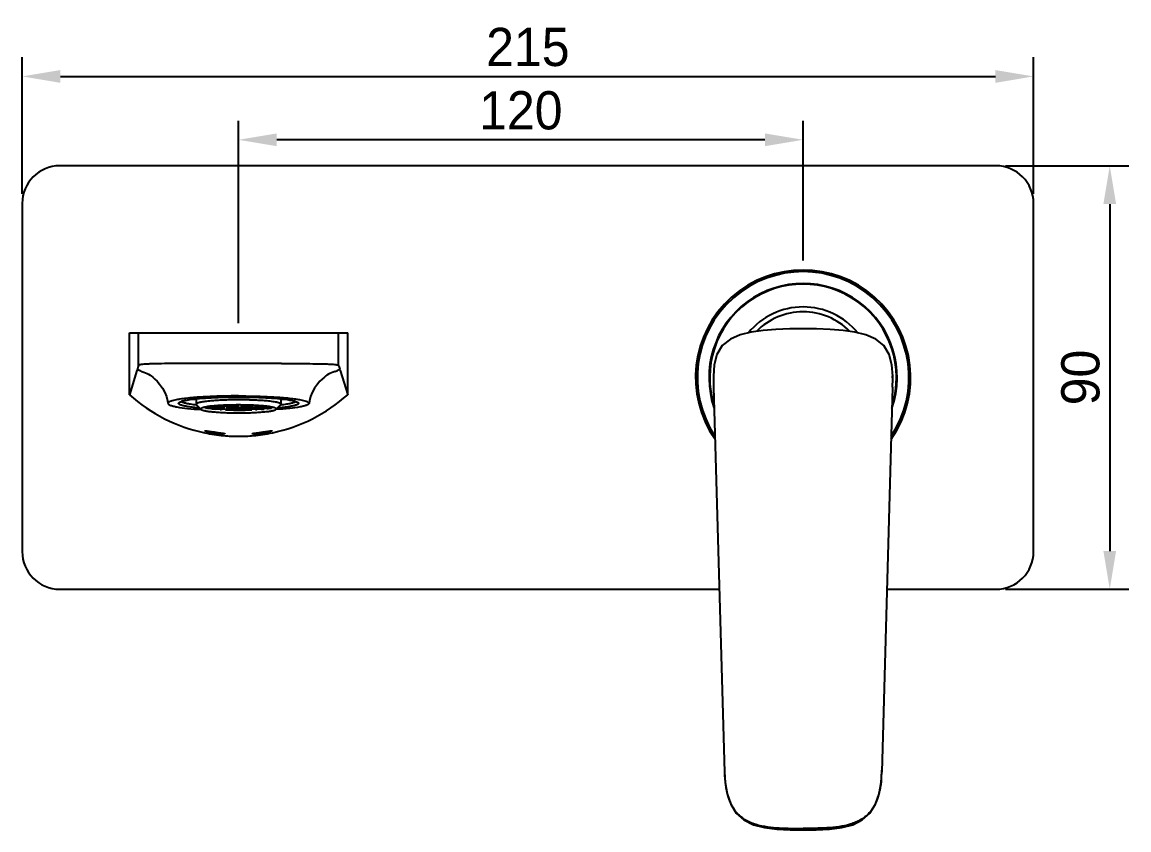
# Model space of a CAD drawing. Header units: millimetres. Extents: x 0 to 460316, y -63250 to 103204.
# Drawn here: x 181824.8 to 182060.1, y 46178.3 to 46350 of the extents above; entities that cross this region are included whole.
import ezdxf

# ---------------------------------------------------------------- set-up
doc = ezdxf.new("R2010")
doc.units = ezdxf.units.MM
doc.header["$LTSCALE"] = 25
doc.styles.get("Standard").update_dxf_attribs({"font": 'Gulim.ttf'})
doc.dimstyles.new('样2', dxfattribs={"dimtxt": 1.8, "dimasz": 2.5, "dimexe": 1.25, "dimexo": 0.625, "dimtad": 1, "dimtoh": 1, "dimdec": 1, "dimdsep": 46, "dimtxsty": 'Standard', "dimcen": 2.5, "dimadec": 0, "dimazin": 0, "dimtfac": 1, "dimtdec": 1, "dimtmove": 0, "dimatfit": 3, "dimfxl": 1, "dimarcsym": 0})

# ---------------------------------------------------------------- blocks, each defined once
blk = doc.blocks.new('*D429')
at = {"color": 0, "lineweight": -2}
for p, q in [((181824.85, 46313.51), (181824.85, 46342.54)), ((182039.85, 46313.51), (182039.85, 46342.54)), ((181832.97, 46338.48), (182031.72, 46338.48))]:
    blk.add_line(p, q, dxfattribs=at)
at = {"color": 0}
for points in [[(181832.97, 46339.83), (181832.97, 46337.12), (181824.85, 46338.48)], [(182031.72, 46339.83), (182031.72, 46337.12), (182039.85, 46338.48)]]:
    blk.add_solid(points, dxfattribs=at)
at = {"layer": 'Defpoints', "color": 0}
for p in [(182039.85, 46338.48), (181824.85, 46311.48), (182039.85, 46311.48)]:
    blk.add_point(p, dxfattribs=at)
at = {"color": 0, "lineweight": -3, "insert": (181932.35, 46344.69), "char_height": 8.125, "attachment_point": 5}
blk.add_mtext('215', dxfattribs=at)
blk = doc.blocks.new('_DotSmall')
at = {"color": 0, "linetype": 'ByBlock', "const_width": 0.5}
blk.add_lwpolyline([(-0.0625, 0, 1), (0.0625, 0, 1)], format="xyb", close=True, dxfattribs=at)
blk = doc.blocks.new('*D430')
at = {"color": 0, "lineweight": -2}
for p, q in [((182033.88, 46319.48), (182060.1, 46319.48)), ((182056.03, 46311.35), (182056.03, 46237.6)), ((182033.88, 46229.48), (182060.1, 46229.48))]:
    blk.add_line(p, q, dxfattribs=at)
at = {"color": 0}
for points in [[(182054.68, 46311.35), (182057.39, 46311.35), (182056.03, 46319.48)], [(182054.68, 46237.6), (182057.39, 46237.6), (182056.03, 46229.48)]]:
    blk.add_solid(points, dxfattribs=at)
at = {"layer": 'Defpoints', "color": 0}
for p in [(182031.85, 46319.48), (182031.85, 46229.48), (182056.03, 46229.48)]:
    blk.add_point(p, dxfattribs=at)
at = {"color": 0, "lineweight": -3, "insert": (182049.84, 46274.48), "char_height": 8.125, "attachment_point": 5, "rotation": 90}
blk.add_mtext('90', dxfattribs=at)
blk = doc.blocks.new('*D431')
at = {"color": 0, "lineweight": -2}
for p, q in [((181870.85, 46286.01), (181870.85, 46329.07)), ((181990.85, 46299.36), (181990.85, 46329.07)), ((181982.72, 46325.01), (181878.97, 46325.01))]:
    blk.add_line(p, q, dxfattribs=at)
at = {"color": 0}
for points in [[(181878.97, 46326.36), (181878.97, 46323.65), (181870.85, 46325.01)], [(181982.72, 46326.36), (181982.72, 46323.65), (181990.85, 46325.01)]]:
    blk.add_solid(points, dxfattribs=at)
at = {"layer": 'Defpoints', "color": 0}
for p in [(181870.85, 46325.01), (181990.85, 46297.33), (181870.85, 46283.98)]:
    blk.add_point(p, dxfattribs=at)
at = {"color": 0, "lineweight": -3, "insert": (181930.85, 46331.22), "char_height": 8.125, "attachment_point": 5}
blk.add_mtext('120', dxfattribs=at)

msp = doc.modelspace()

# ---------------------------------------------------------------- linework, layer by layer
at = {"lineweight": -3}
for p, q in [((182031.85, 46319.48), (181832.85, 46319.48)), ((181824.85, 46311.48), (181824.85, 46237.48)), ((182039.85, 46237.48), (182039.85, 46311.48)), ((181847.64, 46283.98), (181894.05, 46283.98)), ((181847.64, 46270.81), (181847.64, 46283.98)), ((181849.56, 46276.99), (181849.56, 46283.98)), ((181892.13, 46276.99), (181892.13, 46283.98)), ((181894.05, 46270.81), (181894.05, 46283.98)), ((181849.24, 46275.94), (181847.64, 46270.81)), ((181849.34, 46276.27), (181849.24, 46275.94)), ((181849.53, 46276.87), (181849.34, 46276.27)), ((181849.56, 46276.99), (181849.53, 46276.87)), ((181892.13, 46276.99), (181892.17, 46276.87)), ((181892.17, 46276.87), (181892.36, 46276.27)), ((181892.36, 46276.27), (181892.46, 46275.94)), ((181892.46, 46275.94), (181894.05, 46270.81)), ((181853.55, 46273.68), (181853.55, 46273.67)), ((181888.15, 46273.68), (181888.14, 46273.67)), ((182009.89, 46273.47), (182009.89, 46274.77)), ((181971.83, 46272.43), (181974.12, 46190.62)), ((182009.87, 46272.43), (182007.57, 46190.62)), ((181861.85, 46269.93), (181861.85, 46268.8)), ((181861.85, 46268.8), (181861.9, 46268.7)), ((181861.9, 46268.7), (181862.89, 46267.71)), ((181868.85, 46268.51), (181868.85, 46268.61)), ((181869.35, 46268.62), (181869.45, 46268.61)), ((181869.45, 46268.61), (181869.45, 46268.54)), ((181869.75, 46268.61), (181870.01, 46268.63)), ((181869.75, 46268.54), (181869.75, 46268.61)), ((181870.35, 46268.51), (181870.35, 46268.63)), ((181870.61, 46268.64), (181870.95, 46268.61)), ((181870.95, 46268.64), (181870.85, 46268.64)), ((181870.95, 46268.61), (181870.95, 46268.54)), ((181871.25, 46268.61), (181871.53, 46268.63)), ((181871.25, 46268.54), (181871.25, 46268.61)), ((181871.85, 46268.51), (181871.85, 46268.63)), ((181872.39, 46269.72), (181872.35, 46269.72)), ((181872.36, 46268.62), (181872.45, 46268.61)), ((181872.45, 46268.61), (181872.45, 46268.54)), ((181872.75, 46268.54), (181872.75, 46268.61)), ((181873.35, 46268.51), (181873.35, 46268.59)), ((181873.36, 46268.59), (181873.35, 46268.59)), ((181879.8, 46268.7), (181878.8, 46267.71)), ((181879.85, 46269.93), (181879.85, 46268.8)), ((181862.86, 46267.67), (181862.94, 46267.66)), ((181863.95, 46268.07), (181863.4, 46268.11)), ((181863.75, 46268.18), (181864.35, 46268.14)), ((181863.75, 46268.18), (181863.75, 46268.18)), ((181863.84, 46268.08), (181863.84, 46267.99)), ((181863.84, 46267.99), (181863.95, 46268)), ((181863.95, 46268), (181863.95, 46268.07)), ((181864.85, 46268.11), (181864.25, 46268.07)), ((181864.25, 46268.07), (181864.25, 46268)), ((181864.25, 46268), (181864.85, 46267.96)), ((181864.35, 46267.93), (181864.27, 46267.92)), ((181864.35, 46268.14), (181864.35, 46268.28)), ((181864.35, 46268.14), (181864.95, 46268.18)), ((181864.95, 46267.89), (181864.35, 46267.93)), ((181864.95, 46268.25), (181864.37, 46268.29)), ((181864.7, 46268.33), (181864.85, 46268.32)), ((181864.85, 46268.32), (181865.45, 46268.36)), ((181864.85, 46268.32), (181864.85, 46268.35)), ((181865.45, 46268.07), (181864.85, 46268.11)), ((181864.85, 46267.96), (181864.85, 46268.11)), ((181864.85, 46267.96), (181865.45, 46268)), ((181864.95, 46268.18), (181864.95, 46268.25)), ((181864.95, 46267.83), (181864.95, 46267.89)), ((181865.85, 46268.29), (181865.25, 46268.25)), ((181865.25, 46268.25), (181865.25, 46268.18)), ((181865.25, 46268.18), (181865.85, 46268.14)), ((181865.85, 46267.93), (181865.25, 46267.89)), ((181865.25, 46267.89), (181865.25, 46267.82)), ((181865.25, 46267.82), (181865.85, 46267.78)), ((181865.44, 46268.42), (181865.41, 46268.41)), ((181865.45, 46268.42), (181865.44, 46268.42)), ((181865.45, 46268.36), (181865.45, 46268.42)), ((181865.45, 46268), (181865.45, 46268.07)), ((181865.73, 46268.44), (181865.73, 46268.44)), ((181866.35, 46268.47), (181865.75, 46268.43)), ((181865.75, 46268.43), (181865.75, 46268.36)), ((181865.75, 46268.36), (181866.35, 46268.32)), ((181866.35, 46268.11), (181865.75, 46268.07)), ((181865.75, 46268.07), (181865.75, 46268)), ((181865.75, 46268), (181866.35, 46267.96)), ((181866.45, 46268.25), (181865.85, 46268.29)), ((181865.85, 46268.14), (181865.85, 46268.29)), ((181865.85, 46268.14), (181866.45, 46268.18)), ((181866.45, 46267.89), (181865.85, 46267.93)), ((181865.85, 46267.78), (181865.85, 46267.93)), ((181865.85, 46267.78), (181866.45, 46267.82)), ((181866.35, 46267.75), (181866.05, 46267.73)), ((181866.35, 46268.49), (181866.34, 46268.49)), ((181866.95, 46268.43), (181866.35, 46268.47)), ((181866.35, 46268.32), (181866.35, 46268.47)), ((181866.35, 46268.32), (181866.95, 46268.36)), ((181866.95, 46268.07), (181866.35, 46268.11)), ((181866.35, 46267.96), (181866.35, 46268.11)), ((181866.35, 46267.96), (181866.95, 46268)), ((181866.95, 46267.71), (181866.35, 46267.75)), ((181866.45, 46268.18), (181866.45, 46268.25)), ((181866.45, 46267.82), (181866.45, 46267.89)), ((181867.35, 46268.29), (181866.75, 46268.25)), ((181866.75, 46268.25), (181866.75, 46268.18)), ((181866.75, 46268.18), (181867.35, 46268.14)), ((181867.35, 46267.93), (181866.75, 46267.89)), ((181866.75, 46267.89), (181866.75, 46267.82)), ((181866.75, 46267.82), (181867.35, 46267.78)), ((181866.95, 46268.36), (181866.95, 46268.43)), ((181866.95, 46268), (181866.95, 46268.07)), ((181866.95, 46267.67), (181866.95, 46267.71)), ((181867.35, 46268.51), (181866.96, 46268.53)), ((181867.85, 46268.47), (181867.25, 46268.43)), ((181867.25, 46268.43), (181867.25, 46268.36)), ((181867.25, 46268.36), (181867.85, 46268.32)), ((181867.85, 46267.75), (181867.25, 46267.71)), ((181867.25, 46267.71), (181867.25, 46267.65)), ((181867.38, 46268.55), (181867.34, 46268.55)), ((181867.35, 46268.51), (181867.35, 46268.55)), ((181867.95, 46268.54), (181867.35, 46268.51)), ((181867.95, 46268.25), (181867.35, 46268.29)), ((181867.35, 46268.14), (181867.35, 46268.29)), ((181867.35, 46268.14), (181867.95, 46268.18)), ((181867.95, 46267.89), (181867.35, 46267.93)), ((181867.35, 46267.78), (181867.35, 46267.93)), ((181867.35, 46267.78), (181867.95, 46267.82)), ((181868.45, 46268.43), (181867.85, 46268.47)), ((181867.85, 46268.32), (181867.85, 46268.47)), ((181867.85, 46268.32), (181868.45, 46268.36)), ((181868.45, 46267.71), (181867.85, 46267.75)), ((181867.95, 46268.58), (181867.95, 46268.54)), ((181867.95, 46268.18), (181867.95, 46268.25)), ((181867.95, 46267.82), (181867.95, 46267.89)), ((181868.05, 46267.73), (181868.05, 46267.61)), ((181868.05, 46267.61), (181868.45, 46267.64)), ((181868.25, 46268.54), (181868.25, 46268.59)), ((181868.85, 46268.51), (181868.25, 46268.54)), ((181868.85, 46268.29), (181868.25, 46268.25)), ((181868.25, 46268.25), (181868.25, 46268.18)), ((181868.25, 46268.18), (181868.85, 46268.14)), ((181868.85, 46267.93), (181868.25, 46267.89)), ((181868.25, 46267.89), (181868.25, 46267.82)), ((181868.25, 46267.82), (181868.85, 46267.78)), ((181868.45, 46268.36), (181868.45, 46268.43)), ((181868.45, 46267.64), (181868.45, 46267.71)), ((181869.35, 46268.47), (181868.75, 46268.43)), ((181868.75, 46268.43), (181868.75, 46268.36)), ((181868.75, 46268.36), (181869.35, 46268.32)), ((181869.35, 46268.11), (181868.75, 46268.07)), ((181868.75, 46268.07), (181868.75, 46268)), ((181868.75, 46268), (181869.35, 46267.96)), ((181869.35, 46267.75), (181868.75, 46267.71)), ((181868.75, 46267.71), (181868.75, 46267.64)), ((181868.75, 46267.64), (181869.35, 46267.6)), ((181869.45, 46268.54), (181868.85, 46268.51)), ((181869.45, 46268.25), (181868.85, 46268.29)), ((181868.85, 46268.14), (181868.85, 46268.29)), ((181868.85, 46268.14), (181869.45, 46268.18)), ((181869.45, 46267.89), (181868.85, 46267.93)), ((181868.85, 46267.78), (181868.85, 46267.93)), ((181868.85, 46267.78), (181869.45, 46267.82)), ((181869.95, 46268.43), (181869.35, 46268.47)), ((181869.35, 46268.32), (181869.35, 46268.47)), ((181869.35, 46268.32), (181869.95, 46268.36)), ((181869.95, 46268.07), (181869.35, 46268.11)), ((181869.35, 46267.96), (181869.35, 46268.11)), ((181869.35, 46267.96), (181869.95, 46268)), ((181869.95, 46267.71), (181869.35, 46267.75)), ((181869.35, 46267.6), (181869.35, 46267.75)), ((181869.35, 46267.6), (181869.95, 46267.64)), ((181869.45, 46268.18), (181869.45, 46268.25)), ((181869.45, 46267.82), (181869.45, 46267.89)), ((181870.35, 46268.51), (181869.75, 46268.54)), ((181870.35, 46268.29), (181869.75, 46268.25)), ((181869.75, 46268.25), (181869.75, 46268.18)), ((181869.75, 46268.18), (181870.35, 46268.14)), ((181870.35, 46267.93), (181869.75, 46267.89)), ((181869.75, 46267.89), (181869.75, 46267.82)), ((181869.75, 46267.82), (181870.35, 46267.78)), ((181869.95, 46268.36), (181869.95, 46268.43)), ((181869.95, 46268), (181869.95, 46268.07)), ((181869.95, 46267.64), (181869.95, 46267.71)), ((181870.85, 46268.11), (181870.25, 46268.07)), ((181870.25, 46268.07), (181870.25, 46268)), ((181870.25, 46268), (181870.85, 46267.96)), ((181870.85, 46267.75), (181870.25, 46267.71)), ((181870.25, 46267.71), (181870.25, 46267.64)), ((181870.25, 46267.64), (181870.85, 46267.6)), ((181870.31, 46267.56), (181870.35, 46267.57)), ((181870.95, 46268.54), (181870.35, 46268.51)), ((181870.95, 46268.25), (181870.35, 46268.29)), ((181870.35, 46268.14), (181870.35, 46268.29)), ((181870.35, 46268.14), (181870.95, 46268.18)), ((181870.95, 46267.89), (181870.35, 46267.93)), ((181870.35, 46267.78), (181870.35, 46267.93)), ((181870.35, 46267.78), (181870.95, 46267.82)), ((181870.4, 46267.56), (181870.35, 46267.57)), ((181871.45, 46268.07), (181870.85, 46268.11)), ((181870.85, 46267.96), (181870.85, 46268.11)), ((181870.85, 46267.96), (181871.45, 46268)), ((181871.45, 46267.71), (181870.85, 46267.75)), ((181870.85, 46267.6), (181870.85, 46267.75)), ((181870.85, 46267.6), (181871.45, 46267.64)), ((181870.95, 46268.18), (181870.95, 46268.25)), ((181870.95, 46267.82), (181870.95, 46267.89)), ((181871.85, 46268.51), (181871.25, 46268.54)), ((181871.85, 46268.29), (181871.25, 46268.25)), ((181871.25, 46268.25), (181871.25, 46268.18)), ((181871.25, 46268.18), (181871.85, 46268.14)), ((181871.85, 46267.93), (181871.25, 46267.89)), ((181871.25, 46267.89), (181871.25, 46267.82)), ((181871.25, 46267.82), (181871.85, 46267.78)), ((181871.45, 46268), (181871.45, 46268.07)), ((181871.45, 46267.64), (181871.45, 46267.71)), ((181872.35, 46268.47), (181871.75, 46268.43)), ((181871.75, 46268.43), (181871.75, 46268.36)), ((181871.75, 46268.36), (181872.35, 46268.32)), ((181872.35, 46268.11), (181871.75, 46268.07)), ((181871.75, 46268.07), (181871.75, 46268)), ((181871.75, 46268), (181872.35, 46267.96)), ((181872.35, 46267.75), (181871.75, 46267.71)), ((181871.75, 46267.71), (181871.75, 46267.64)), ((181871.75, 46267.64), (181872.35, 46267.6)), ((181872.45, 46268.54), (181871.85, 46268.51)), ((181872.45, 46268.25), (181871.85, 46268.29)), ((181871.85, 46268.14), (181871.85, 46268.29)), ((181871.85, 46268.14), (181872.45, 46268.18)), ((181872.45, 46267.89), (181871.85, 46267.93)), ((181871.85, 46267.78), (181871.85, 46267.93)), ((181871.85, 46267.78), (181872.45, 46267.82)), ((181872.95, 46268.43), (181872.35, 46268.47)), ((181872.35, 46268.32), (181872.35, 46268.47)), ((181872.35, 46268.32), (181872.95, 46268.36)), ((181872.95, 46268.07), (181872.35, 46268.11)), ((181872.35, 46267.96), (181872.35, 46268.11)), ((181872.35, 46267.96), (181872.95, 46268)), ((181872.95, 46267.71), (181872.35, 46267.75)), ((181872.35, 46267.6), (181872.35, 46267.75)), ((181872.35, 46267.6), (181872.95, 46267.64)), ((181872.45, 46268.18), (181872.45, 46268.25)), ((181872.45, 46267.82), (181872.45, 46267.89)), ((181873.35, 46268.51), (181872.75, 46268.54)), ((181873.35, 46268.29), (181872.75, 46268.25)), ((181872.75, 46268.25), (181872.75, 46268.18)), ((181872.75, 46268.18), (181873.35, 46268.14)), ((181873.35, 46267.93), (181872.75, 46267.89)), ((181872.75, 46267.89), (181872.75, 46267.82)), ((181872.75, 46267.82), (181873.35, 46267.78)), ((181872.95, 46268.36), (181872.95, 46268.43)), ((181872.95, 46268), (181872.95, 46268.07)), ((181872.95, 46267.64), (181872.95, 46267.71)), ((181873.85, 46268.11), (181873.25, 46268.07)), ((181873.25, 46268.07), (181873.25, 46268)), ((181873.25, 46268), (181873.85, 46267.96)), ((181873.85, 46267.75), (181873.25, 46267.71)), ((181873.25, 46267.71), (181873.25, 46267.64)), ((181873.25, 46267.64), (181873.65, 46267.61)), ((181873.95, 46268.54), (181873.35, 46268.51)), ((181873.95, 46268.25), (181873.35, 46268.29)), ((181873.35, 46268.14), (181873.35, 46268.29)), ((181873.35, 46268.14), (181873.95, 46268.18)), ((181873.95, 46267.89), (181873.35, 46267.93)), ((181873.35, 46267.78), (181873.35, 46267.93)), ((181873.35, 46267.78), (181873.95, 46267.82)), ((181873.65, 46267.73), (181873.65, 46267.61)), ((181874.45, 46268.07), (181873.85, 46268.11)), ((181873.85, 46267.96), (181873.85, 46268.11)), ((181873.85, 46267.96), (181874.45, 46268)), ((181874.45, 46267.71), (181873.85, 46267.75)), ((181873.95, 46268.57), (181873.95, 46268.54)), ((181873.95, 46268.18), (181873.95, 46268.25)), ((181873.95, 46267.82), (181873.95, 46267.89)), ((181874.25, 46268.54), (181874.25, 46268.56)), ((181874.32, 46268.55), (181874.25, 46268.56)), ((181874.85, 46268.51), (181874.25, 46268.54)), ((181874.85, 46268.29), (181874.25, 46268.25)), ((181874.25, 46268.25), (181874.25, 46268.18)), ((181874.25, 46268.18), (181874.85, 46268.14)), ((181874.85, 46267.93), (181874.25, 46267.89)), ((181874.25, 46267.89), (181874.25, 46267.82)), ((181874.25, 46267.82), (181874.85, 46267.78)), ((181874.45, 46268), (181874.45, 46268.07)), ((181874.45, 46267.65), (181874.45, 46267.71)), ((181875.35, 46268.47), (181874.75, 46268.43)), ((181874.75, 46268.43), (181874.75, 46268.36)), ((181874.75, 46268.36), (181875.35, 46268.32)), ((181875.35, 46268.11), (181874.75, 46268.07)), ((181874.75, 46268.07), (181874.75, 46268)), ((181874.75, 46268), (181875.35, 46267.96)), ((181875.35, 46267.75), (181874.75, 46267.71)), ((181874.75, 46267.71), (181874.75, 46267.67)), ((181874.86, 46268.52), (181874.76, 46268.53)), ((181874.85, 46268.51), (181874.85, 46268.52)), ((181874.98, 46268.51), (181874.85, 46268.51)), ((181875.45, 46268.25), (181874.85, 46268.29)), ((181874.85, 46268.14), (181874.85, 46268.29)), ((181874.85, 46268.14), (181875.45, 46268.18)), ((181875.45, 46267.89), (181874.85, 46267.93)), ((181874.85, 46267.78), (181874.85, 46267.93)), ((181874.85, 46267.78), (181875.45, 46267.82)), ((181875.36, 46268.49), (181875.35, 46268.49)), ((181875.95, 46268.43), (181875.35, 46268.47)), ((181875.35, 46268.32), (181875.35, 46268.47)), ((181875.35, 46268.32), (181875.95, 46268.36)), ((181875.95, 46268.07), (181875.35, 46268.11)), ((181875.35, 46267.96), (181875.35, 46268.11)), ((181875.35, 46267.96), (181875.95, 46268)), ((181875.65, 46267.73), (181875.35, 46267.75)), ((181875.45, 46268.18), (181875.45, 46268.25)), ((181875.45, 46267.82), (181875.45, 46267.89)), ((181876.35, 46268.29), (181875.75, 46268.25)), ((181875.75, 46268.25), (181875.75, 46268.18)), ((181875.75, 46268.18), (181876.35, 46268.14)), ((181876.35, 46267.93), (181875.75, 46267.89)), ((181875.75, 46267.89), (181875.75, 46267.82)), ((181875.75, 46267.82), (181876.3, 46267.79)), ((181875.95, 46268.36), (181875.95, 46268.43)), ((181875.95, 46268), (181875.95, 46268.07)), ((181875.97, 46268.44), (181875.96, 46268.44)), ((181876.25, 46268.42), (181876.25, 46268.36)), ((181876.26, 46268.42), (181876.25, 46268.42)), ((181876.25, 46268.36), (181876.85, 46268.32)), ((181876.85, 46268.11), (181876.25, 46268.07)), ((181876.25, 46268.07), (181876.25, 46268)), ((181876.25, 46268), (181876.85, 46267.96)), ((181876.29, 46268.41), (181876.26, 46268.42)), ((181876.3, 46267.92), (181876.3, 46267.79)), ((181876.95, 46268.25), (181876.35, 46268.29)), ((181876.35, 46268.14), (181876.35, 46268.29)), ((181876.35, 46268.14), (181876.95, 46268.18)), ((181876.95, 46267.89), (181876.35, 46267.93)), ((181876.85, 46268.32), (181876.85, 46268.35)), ((181876.85, 46268.32), (181877, 46268.33)), ((181877.45, 46268.07), (181876.85, 46268.11)), ((181876.85, 46267.96), (181876.85, 46268.11)), ((181876.85, 46267.96), (181877.45, 46268)), ((181876.95, 46268.18), (181876.95, 46268.25)), ((181876.95, 46267.86), (181876.95, 46267.89)), ((181877.47, 46268.27), (181877.25, 46268.25)), ((181877.25, 46268.25), (181877.25, 46268.18)), ((181877.25, 46268.18), (181877.85, 46268.14)), ((181877.45, 46268), (181877.45, 46268.07)), ((181878.3, 46268.11), (181877.75, 46268.07)), ((181877.75, 46268.07), (181877.75, 46268)), ((181877.75, 46268), (181877.85, 46267.99)), ((181877.85, 46268.14), (181877.85, 46268.2)), ((181877.85, 46268.14), (181878.06, 46268.16)), ((181877.85, 46268.08), (181877.85, 46267.99)), ((181878.83, 46267.67), (181878.75, 46267.66)), ((181832.85, 46229.48), (181973.03, 46229.48)), ((182008.66, 46229.48), (182031.85, 46229.48)), ((181974.12, 46190.62), (181974.28, 46188.4)), ((182007.42, 46188.4), (182007.57, 46190.62)), ((181974.57, 46186.73), (181974.58, 46186.68)), ((182006.99, 46185.97), (182007.42, 46188.4)), ((182007.13, 46186.73), (182007.12, 46186.68))]:
    msp.add_line(p, q, dxfattribs=at)
for points in [[(181990.85, 46284.84), (181988.03, 46284.81), (181985.08, 46284.69), (181982.34, 46284.47), (181979.81, 46284.1), (181977.49, 46283.52), (181975.4, 46282.63), (181973.68, 46281.27), (181972.53, 46279.39), (181971.98, 46277.19), (181971.81, 46274.77)], [(182009.89, 46274.77), (182009.72, 46277.19), (182009.17, 46279.39), (182008.02, 46281.27), (182006.29, 46282.63), (182004.21, 46283.52), (182001.88, 46284.1), (181999.36, 46284.47), (181996.62, 46284.69), (181993.67, 46284.81), (181990.85, 46284.84)], [(181852.05, 46275), (181852.11, 46274.96), (181852.28, 46274.83), (181852.6, 46274.57), (181853.08, 46274.14), (181853.55, 46273.68)], [(181853.55, 46273.67), (181854.08, 46273.08), (181854.7, 46272.23), (181855.19, 46271.32), (181855.55, 46270.41), (181855.78, 46269.54), (181855.85, 46268.98)], [(181888.14, 46273.67), (181887.61, 46273.08), (181887, 46272.23), (181886.5, 46271.32), (181886.14, 46270.41), (181885.92, 46269.54), (181885.85, 46268.98)], [(181889.65, 46275), (181889.59, 46274.96), (181889.42, 46274.83), (181889.1, 46274.57), (181888.62, 46274.14), (181888.15, 46273.68)], [(181974.28, 46188.4), (181974.7, 46185.97), (181975.46, 46183.79), (181976.63, 46181.91), (181978.26, 46180.44), (181980.29, 46179.43), (181982.63, 46178.81), (181985.25, 46178.49), (181988.09, 46178.35), (181990.85, 46178.33)], [(181990.85, 46178.33), (181993.6, 46178.35), (181996.45, 46178.49), (181999.06, 46178.81), (182001.41, 46179.43), (182003.43, 46180.44), (182005.07, 46181.91), (182006.24, 46183.79), (182006.99, 46185.97)]]:
    msp.add_lwpolyline(points, dxfattribs=at)
for centre, radius, start, end in [((181832.85, 46311.48), 8, 90, 180), ((182031.85, 46311.48), 8, 0, 90), ((181990.85, 46274.48), 22.85, 324.9622, 215.0378), ((181990.85, 46274.48), 22.5, 326.3375, 213.6625), ((181990.85, 46274.48), 20, 340.8473, 199.1527), ((181990.85, 46274.48), 19.85, 342.2729, 197.7271), ((181990.85, 46274.48), 15, 39.1576, 140.8424), ((181990.85, 46274.48), 13.95, 44.6077, 135.3916), ((181872.71, 46317.72), 47.59, 240.5923, 241.9425), ((181872.87, 42324.12), 3953.37, 90.02925, 90.16025), ((181868.91, 42387.61), 3889.88, 89.83725, 89.97137), ((181868.99, 46317.72), 47.59, 298.0575, 299.4077), ((182007.53, 46274.15), 35.73, 179.0017, 179.9527), ((182019.46, 46274.14), 47.66, 179.9515, 180.8009), ((182044.08, 46274.5), 72.28, 180.8167, 181.645), ((181937.62, 46274.5), 72.28, 358.355, 359.1833), ((181974.16, 46274.15), 35.73, 0.0473, 1.1064), ((181962.24, 46274.14), 47.66, 359.1991, 0.0485), ((181870.85, 46296.86), 34.88, 228.302, 258.1042), ((181861.69, 46258.87), 10.96, 102.0132, 102.225), ((181863.81, 46246.99), 23.03, 98.1953, 98.9524), ((181866.15, 46306.63), 38.25, 263.5866, 263.7145), ((181868, 46235.82), 33.82, 95.1775, 96.2086), ((181868.55, 46229.82), 39.85, 94.7596, 95.1825), ((181869.07, 46223.39), 46.3, 94.0076, 94.7445), ((181870.67, 46201.03), 67.6, 91.5476, 92.0591), ((181870.79, 46188.34), 81.39, 91.0148, 91.4368), ((181870.78, 46196.93), 71.71, 91.0655, 91.546), ((181870.82, 46186.28), 83.45, 90.7373, 91.0149), ((181870.82, 46194.99), 73.65, 90.8318, 91.066), ((181870.83, 46185.4), 84.33, 90.6024, 90.7374), ((181870.84, 46193.02), 75.62, 90.3758, 90.8307), ((181870.84, 46184.51), 85.23, 90.4008, 90.6023), ((181870.85, 46183.7), 86.03, 90.0003, 90.4008), ((181870.85, 46192.29), 76.35, 90, 90.3761), ((181870.85, 46183.91), 85.83, 89.599, 90.0007), ((181870.85, 46192.25), 76.39, 89.699, 89.9247), ((181870.85, 46193.02), 75.62, 89.2453, 89.7001), ((181870.85, 46184.52), 85.21, 89.3965, 89.5989), ((181870.87, 46186.14), 83.6, 88.9876, 89.3978), ((181870.89, 46195.43), 73.2, 88.7751, 89.2469), ((181870.93, 46189.08), 80.66, 88.5599, 88.9622), ((181870.94, 46197.64), 70.99, 88.5308, 88.7751), ((181871.03, 46201.02), 67.61, 88.0311, 88.5347), ((181870.99, 46191.63), 78.1, 88.3399, 88.56), ((181871.11, 46195.43), 74.3, 87.8815, 88.3435), ((181871.21, 46206.09), 62.54, 87.4809, 88.0302), ((181871.31, 46200.76), 68.97, 87.3844, 87.8853), ((181871.51, 46205.14), 64.59, 87.1223, 87.3842), ((181871.96, 46213.54), 56.17, 86.1144, 87.1479), ((181872.63, 46223.48), 46.21, 85.3701, 86.1203), ((181873.3, 46231.62), 38.05, 84.5014, 85.3874), ((181870.85, 46296.86), 34.88, 281.8958, 311.698), ((181875.55, 46306.63), 38.25, 276.2855, 276.4134), ((181877.75, 46246.03), 23.99, 81.0969, 81.8545), ((181879.97, 46258.68), 11.15, 77.9008, 78.041), ((181868.63, 46235.12), 33.44, 94.9731, 95.4572), ((181868.85, 46232.62), 35.96, 94.798, 94.9652), ((181869.23, 46227.98), 40.61, 94.0716, 94.7831), ((181869.48, 46224.44), 44.16, 93.9399, 94.0695), ((181869.68, 46221.53), 47.08, 93.5797, 93.9366), ((181869.86, 46218.56), 50.06, 93.3582, 93.5795), ((181870.08, 46214.81), 53.81, 92.9139, 93.3537), ((181870.05, 46320.85), 53.27, 266.6626, 266.9858), ((181870.37, 46208.94), 59.69, 92.3321, 92.8745), ((181870.54, 46204.91), 63.72, 92.0632, 92.3328), ((181870.81, 46339.74), 72.18, 267.8133, 269.6057), ((181870.85, 46343.97), 76.41, 269.6616, 270.0001), ((181870.86, 46340.98), 73.42, 269.9893, 272.1722), ((181871.39, 46210.38), 58.25, 87.1883, 87.4808), ((181871.65, 46215.44), 53.18, 86.6434, 87.1238), ((181871.65, 46320.85), 53.27, 273.0142, 273.3374), ((181872.08, 46222.44), 46.17, 85.9338, 86.5425), ((181872.31, 46225.78), 42.82, 85.7991, 85.9239), ((181872.67, 46230.46), 38.13, 85.0403, 85.8158), ((181872.87, 46303.28), 35.66, 274.4713, 275.5205), ((181873.13, 46235.8), 32.77, 84.5378, 85.0319), ((181870.85, 46296.89), 34.91, 258.1054, 264.7857), ((181870.85, 46296.89), 34.91, 264.7897, 269.9973), ((181870.85, 46296.89), 34.91, 270.0027, 275.2103), ((181870.84, 46296.89), 34.91, 275.2143, 281.8946), ((181832.85, 46237.48), 8, 180, 270), ((182031.85, 46237.48), 8, 270, 0), ((182008.08, 46191.94), 33.98, 181.6033, 182.2201), ((181973.62, 46191.94), 33.98, 357.7799, 358.3967), ((182006.11, 46191.86), 32.01, 182.2202, 182.871), ((182002.69, 46191.68), 28.59, 182.8433, 184.9921), ((181979, 46191.68), 28.59, 355.0079, 357.1567), ((181975.59, 46191.86), 32.01, 357.129, 357.7798)]:
    msp.add_arc(centre, radius, start, end, dxfattribs=at)
for points, knots in [([(181861.81, 46277.47), (181860.89, 46277.47), (181859.08, 46277.46), (181856.42, 46277.44), (181854.31, 46277.42), (181852.78, 46277.38), (181851.83, 46277.35), (181851.08, 46277.31), (181850.52, 46277.27), (181850.13, 46277.22), (181849.84, 46277.17), (181849.6, 46277.1), (181849.57, 46276.99)], [0, 0, 0, 0, 0.223449, 0.442175, 0.647463, 0.738632, 0.816647, 0.878012, 0.922485, 0.952706, 0.972293, 1, 1, 1, 1]), ([(181850.32, 46275.73), (181850.46, 46275.68), (181851.06, 46275.49), (181851.64, 46275.25), (181852.05, 46275)], [0, 0, 0, 0, 0.234752, 1, 1, 1, 1]), ([(181879.95, 46277.47), (181880.87, 46277.47), (181882.68, 46277.46), (181885.32, 46277.44), (181887.42, 46277.41), (181888.95, 46277.38), (181889.89, 46277.35), (181890.64, 46277.31), (181891.18, 46277.27), (181891.57, 46277.22), (181891.86, 46277.17), (181892.1, 46277.1), (181892.13, 46276.99)], [0, 0, 0, 0, 0.223931, 0.443041, 0.648467, 0.739538, 0.817344, 0.878461, 0.922724, 0.952808, 0.97232, 1, 1, 1, 1]), ([(181891.38, 46275.73), (181891.24, 46275.68), (181890.64, 46275.49), (181890.05, 46275.25), (181889.65, 46275)], [0, 0, 0, 0, 0.234752, 1, 1, 1, 1]), ([(181856.27, 46269.36), (181856.21, 46269.34), (181856.09, 46269.28), (181855.96, 46269.19), (181855.87, 46269.09), (181855.85, 46269.01), (181855.85, 46268.98)], [0, 0, 0, 0, 0.353206, 0.628101, 0.835078, 1, 1, 1, 1]), ([(181855.85, 46268.98), (181855.85, 46268.9), (181855.97, 46268.79), (181856.15, 46268.68), (181856.36, 46268.58), (181856.63, 46268.49), (181857.1, 46268.36), (181858.21, 46268.13), (181860.19, 46267.87), (181861.9, 46267.73), (181862.86, 46267.67)], [0, 0, 0, 0, 0.032594, 0.05775, 0.08983, 0.129048, 0.175445, 0.289551, 0.598918, 1, 1, 1, 1]), ([(181857.34, 46269.68), (181857.14, 46269.63), (181856.78, 46269.54), (181856.42, 46269.43), (181856.27, 46269.36)], [0, 0, 0, 0, 0.567501, 1, 1, 1, 1]), ([(181870.85, 46270.56), (181869.47, 46270.56), (181866.81, 46270.52), (181863.08, 46270.36), (181860.31, 46270.13), (181858.47, 46269.89), (181857.69, 46269.75), (181857.34, 46269.68)], [0, 0, 0, 0, 0.306072, 0.588563, 0.825811, 0.921687, 1, 1, 1, 1]), ([(181862.57, 46267.98), (181862.13, 46268.02), (181861.31, 46268.1), (181860.33, 46268.24), (181859.65, 46268.35), (181859.24, 46268.44), (181858.89, 46268.53), (181858.6, 46268.62), (181858.37, 46268.71), (181858.21, 46268.81), (181858.12, 46268.9), (181858.1, 46268.97), (181858.1, 46269.04), (181858.16, 46269.14), (181858.36, 46269.28), (181858.57, 46269.36), (181858.72, 46269.41)], [0, 0, 0, 0, 0.245539, 0.45364, 0.54233, 0.620198, 0.686956, 0.742399, 0.786544, 0.819814, 0.84354, 0.853022, 0.862007, 0.882402, 0.91097, 1, 1, 1, 1]), ([(181870.85, 46270.32), (181870.12, 46270.32), (181868.67, 46270.31), (181866.57, 46270.25), (181864.59, 46270.16), (181862.8, 46270.03), (181861.46, 46269.9), (181860.53, 46269.77), (181859.95, 46269.68), (181859.45, 46269.58), (181859.05, 46269.48), (181858.76, 46269.39), (181858.6, 46269.33), (181858.55, 46269.29)], [0, 0, 0, 0, 0.177284, 0.349288, 0.51074, 0.656802, 0.782933, 0.837253, 0.885111, 0.926016, 0.959429, 0.984613, 1, 1, 1, 1]), ([(181861.88, 46268.62), (181861.47, 46268.66), (181860.75, 46268.76), (181859.8, 46268.93), (181859.18, 46269.09), (181858.84, 46269.23), (181858.72, 46269.31), (181858.67, 46269.35)], [0, 0, 0, 0, 0.369204, 0.662019, 0.872463, 0.946234, 1, 1, 1, 1]), ([(181858.72, 46269.41), (181858.77, 46269.42), (181858.98, 46269.49), (181859.2, 46269.54), (181859.37, 46269.57)], [0, 0, 0, 0, 0.220799, 1, 1, 1, 1]), ([(181859.4, 46269.58), (181859.47, 46269.59), (181859.74, 46269.65), (181860.01, 46269.7), (181860.22, 46269.73)], [0, 0, 0, 0, 0.229727, 1, 1, 1, 1]), ([(181860.52, 46269.78), (181861.2, 46269.87), (181862.71, 46270.03), (181866.15, 46270.27), (181868.92, 46270.33), (181870.85, 46270.33)], [0, 0, 0, 0, 0.197923, 0.439599, 1, 1, 1, 1]), ([(181864.34, 46269.45), (181864.15, 46269.42), (181863.8, 46269.38), (181863.3, 46269.31), (181862.87, 46269.23), (181862.56, 46269.16), (181862.35, 46269.11), (181862.22, 46269.06), (181862.11, 46269.02), (181862.02, 46268.98), (181861.94, 46268.93), (181861.89, 46268.89), (181861.86, 46268.84), (181861.85, 46268.81), (181861.85, 46268.8)], [0, 0, 0, 0, 0.214706, 0.405554, 0.570965, 0.709695, 0.768786, 0.820946, 0.866174, 0.904567, 0.936353, 0.962014, 0.982568, 1, 1, 1, 1]), ([(181868.75, 46269.71), (181868.24, 46269.7), (181867.27, 46269.66), (181866.3, 46269.61), (181865.83, 46269.58)], [0, 0, 0, 0, 0.519287, 1, 1, 1, 1]), ([(181870.85, 46270.56), (181872.23, 46270.56), (181874.89, 46270.52), (181878.62, 46270.36), (181881.39, 46270.13), (181883.23, 46269.89), (181884.01, 46269.75), (181884.35, 46269.68)], [0, 0, 0, 0, 0.306072, 0.588563, 0.825811, 0.921687, 1, 1, 1, 1]), ([(181870.85, 46270.33), (181872.77, 46270.33), (181875.53, 46270.27), (181878.97, 46270.04), (181880.47, 46269.88), (181881.15, 46269.78)], [0, 0, 0, 0, 0.559902, 0.801653, 1, 1, 1, 1]), ([(181883.17, 46269.29), (181883.17, 46269.28), (181883.19, 46269.26), (181883.16, 46269.28), (181883.14, 46269.3), (181883.11, 46269.32), (181883.05, 46269.35), (181882.94, 46269.39), (181882.8, 46269.44), (181882.54, 46269.51), (181882.14, 46269.6), (181881.59, 46269.71), (181880.94, 46269.8), (181880.21, 46269.9), (181879.38, 46269.98), (181878.49, 46270.06), (181877.17, 46270.15), (181875.39, 46270.24), (181873.16, 46270.31), (181871.63, 46270.32), (181870.85, 46270.32)], [0, 0, 0, 0, 0.001806, 0.002902, 0.005066, 0.008137, 0.012002, 0.021959, 0.034626, 0.049714, 0.086619, 0.131848, 0.184777, 0.244826, 0.311428, 0.383976, 0.461831, 0.630667, 0.812142, 1, 1, 1, 1]), ([(181879.85, 46268.8), (181879.85, 46268.81), (181879.84, 46268.85), (181879.8, 46268.9), (181879.74, 46268.95), (181879.65, 46268.99), (181879.54, 46269.04), (181879.41, 46269.09), (181879.26, 46269.13), (181879.01, 46269.19), (181878.65, 46269.27), (181878.15, 46269.35), (181877.58, 46269.42), (181877.17, 46269.47), (181876.95, 46269.49)], [0, 0, 0, 0, 0.016417, 0.036213, 0.061417, 0.092989, 0.131374, 0.176753, 0.229174, 0.288618, 0.428172, 0.594343, 0.785583, 1, 1, 1, 1]), ([(181885.85, 46268.98), (181885.84, 46268.9), (181885.73, 46268.79), (181885.55, 46268.68), (181885.33, 46268.58), (181885.07, 46268.49), (181884.6, 46268.36), (181883.49, 46268.13), (181881.51, 46267.87), (181879.8, 46267.73), (181878.83, 46267.67)], [0, 0, 0, 0, 0.032594, 0.05775, 0.08983, 0.129048, 0.175445, 0.289551, 0.598918, 1, 1, 1, 1]), ([(181882.97, 46269.41), (181883.13, 46269.36), (181883.33, 46269.28), (181883.54, 46269.14), (181883.6, 46269.04), (181883.6, 46268.97), (181883.57, 46268.9), (181883.48, 46268.81), (181883.33, 46268.71), (181883.1, 46268.62), (181882.81, 46268.53), (181882.46, 46268.44), (181882.04, 46268.35), (181881.37, 46268.24), (181880.39, 46268.1), (181879.57, 46268.02), (181879.12, 46267.98)], [0, 0, 0, 0, 0.089028, 0.117595, 0.13799, 0.146975, 0.156457, 0.180183, 0.213453, 0.2576, 0.313043, 0.379801, 0.457669, 0.54636, 0.754461, 1, 1, 1, 1]), ([(181879.8, 46268.7), (181879.81, 46268.71), (181879.84, 46268.74), (181879.85, 46268.78), (181879.85, 46268.8)], [0, 0, 0, 0, 0.548121, 1, 1, 1, 1]), ([(181883.02, 46269.35), (181882.98, 46269.31), (181882.86, 46269.23), (181882.52, 46269.09), (181881.9, 46268.93), (181880.95, 46268.76), (181880.22, 46268.66), (181879.82, 46268.62)], [0, 0, 0, 0, 0.053766, 0.127538, 0.337982, 0.630797, 1, 1, 1, 1]), ([(181881.46, 46269.73), (181881.54, 46269.72), (181881.81, 46269.68), (181882.08, 46269.63), (181882.28, 46269.58)], [0, 0, 0, 0, 0.270014, 1, 1, 1, 1]), ([(181882.31, 46269.58), (181882.37, 46269.56), (181882.59, 46269.51), (181882.82, 46269.46), (181882.97, 46269.41)], [0, 0, 0, 0, 0.279853, 1, 1, 1, 1]), ([(181884.35, 46269.68), (181884.56, 46269.63), (181884.92, 46269.54), (181885.28, 46269.43), (181885.42, 46269.36)], [0, 0, 0, 0, 0.567501, 1, 1, 1, 1]), ([(181885.42, 46269.36), (181885.49, 46269.34), (181885.6, 46269.28), (181885.74, 46269.19), (181885.83, 46269.09), (181885.85, 46269.01), (181885.85, 46268.98)], [0, 0, 0, 0, 0.353206, 0.628101, 0.835078, 1, 1, 1, 1]), ([(181865.41, 46268.41), (181865.22, 46268.4), (181864.85, 46268.36), (181864.35, 46268.29), (181863.91, 46268.22), (181863.59, 46268.15), (181863.37, 46268.1), (181863.23, 46268.06), (181863.12, 46268.02), (181863.02, 46267.98), (181862.95, 46267.93), (181862.89, 46267.89), (181862.86, 46267.85), (181862.85, 46267.82), (181862.85, 46267.8)], [0, 0, 0, 0, 0.214439, 0.405664, 0.571804, 0.71132, 0.770746, 0.823154, 0.868525, 0.906908, 0.938488, 0.963711, 0.983539, 1, 1, 1, 1]), ([(181862.85, 46267.8), (181862.85, 46267.79), (181862.86, 46267.75), (181862.88, 46267.73), (181862.89, 46267.71)], [0, 0, 0, 0, 0.45188, 1, 1, 1, 1]), ([(181862.89, 46267.71), (181862.91, 46267.7), (181862.94, 46267.67), (181863.04, 46267.62), (181863.2, 46267.55), (181863.44, 46267.48), (181863.74, 46267.41), (181864.1, 46267.35), (181864.69, 46267.26), (181865.56, 46267.17), (181866.72, 46267.08), (181868.01, 46267.01), (181869.41, 46266.97), (181870.36, 46266.96), (181870.85, 46266.96)], [0, 0, 0, 0, 0.007504, 0.016685, 0.040463, 0.071692, 0.110335, 0.156179, 0.208907, 0.333352, 0.479738, 0.643298, 0.818642, 1, 1, 1, 1]), ([(181864.27, 46267.92), (181864.23, 46267.93), (181864.09, 46267.95), (181863.95, 46267.97), (181863.84, 46267.99)], [0, 0, 0, 0, 0.2645, 1, 1, 1, 1]), ([(181866.05, 46267.73), (181865.95, 46267.74), (181865.58, 46267.77), (181865.22, 46267.8), (181864.95, 46267.83)], [0, 0, 0, 0, 0.265203, 1, 1, 1, 1]), ([(181870.85, 46266.96), (181871.33, 46266.96), (181872.29, 46266.97), (181873.68, 46267.01), (181874.98, 46267.08), (181876.14, 46267.17), (181877, 46267.26), (181877.59, 46267.35), (181877.96, 46267.41), (181878.26, 46267.48), (181878.5, 46267.55), (181878.66, 46267.62), (181878.75, 46267.67), (181878.79, 46267.7), (181878.8, 46267.71)], [0, 0, 0, 0, 0.181358, 0.356702, 0.520262, 0.666648, 0.791093, 0.843821, 0.889665, 0.928308, 0.959537, 0.983315, 0.992496, 1, 1, 1, 1]), ([(181878.85, 46267.8), (181878.85, 46267.82), (181878.84, 46267.85), (181878.8, 46267.89), (181878.75, 46267.93), (181878.68, 46267.98), (181878.58, 46268.02), (181878.47, 46268.06), (181878.33, 46268.1), (181878.11, 46268.15), (181877.79, 46268.22), (181877.35, 46268.29), (181876.84, 46268.36), (181876.48, 46268.4), (181876.29, 46268.41)], [0, 0, 0, 0, 0.016461, 0.036289, 0.061512, 0.093092, 0.131475, 0.176846, 0.229254, 0.28868, 0.428196, 0.594336, 0.785561, 1, 1, 1, 1]), ([(181876.95, 46267.86), (181877.03, 46267.87), (181877.33, 46267.91), (181877.64, 46267.95), (181877.85, 46267.99)], [0, 0, 0, 0, 0.275872, 1, 1, 1, 1]), ([(181878.8, 46267.71), (181878.82, 46267.73), (181878.84, 46267.75), (181878.85, 46267.79), (181878.85, 46267.8)], [0, 0, 0, 0, 0.54812, 1, 1, 1, 1]), ([(181863.75, 46263.12), (181863.75, 46263.13), (181863.77, 46263.14), (181863.79, 46263.14), (181863.85, 46263.14), (181863.95, 46263.13), (181864.13, 46263.11), (181864.39, 46263.08), (181864.7, 46263.03), (181865.06, 46262.98), (181865.45, 46262.93), (181865.85, 46262.87), (181866.25, 46262.81), (181866.64, 46262.76), (181867, 46262.7), (181867.31, 46262.66), (181867.57, 46262.62), (181867.75, 46262.59), (181867.85, 46262.56), (181867.9, 46262.55), (181867.93, 46262.54), (181867.95, 46262.53), (181867.95, 46262.52)], [0, 0, 0, 0, 0.003154, 0.010406, 0.022282, 0.038794, 0.085022, 0.147244, 0.222897, 0.308991, 0.402192, 0.498989, 0.595773, 0.688918, 0.774921, 0.850496, 0.912775, 0.959349, 0.976193, 0.988526, 0.99634, 1, 1, 1, 1]), ([(181867.95, 46262.52), (181867.95, 46262.52), (181867.93, 46262.51), (181867.9, 46262.5), (181867.85, 46262.49), (181867.75, 46262.49), (181867.57, 46262.49), (181867.31, 46262.5), (181866.99, 46262.52), (181866.63, 46262.55), (181866.24, 46262.59), (181865.83, 46262.65), (181865.43, 46262.71), (181865.05, 46262.78), (181864.69, 46262.85), (181864.38, 46262.92), (181864.12, 46262.98), (181863.95, 46263.04), (181863.85, 46263.07), (181863.79, 46263.09), (181863.76, 46263.11), (181863.75, 46263.12), (181863.75, 46263.12)], [0, 0, 0, 0, 0.003365, 0.010779, 0.022714, 0.03919, 0.08514, 0.146986, 0.222304, 0.308162, 0.401156, 0.497691, 0.594107, 0.68685, 0.772561, 0.84813, 0.910768, 0.95802, 0.975262, 0.987986, 0.996145, 1, 1, 1, 1]), ([(181873.75, 46262.52), (181873.75, 46262.53), (181873.76, 46262.54), (181873.79, 46262.55), (181873.85, 46262.56), (181873.95, 46262.59), (181874.13, 46262.62), (181874.38, 46262.66), (181874.7, 46262.7), (181875.06, 46262.76), (181875.44, 46262.81), (181875.85, 46262.87), (181876.25, 46262.93), (181876.64, 46262.98), (181876.99, 46263.03), (181877.31, 46263.08), (181877.57, 46263.11), (181877.75, 46263.13), (181877.85, 46263.14), (181877.9, 46263.14), (181877.93, 46263.14), (181877.95, 46263.13), (181877.95, 46263.12)], [0, 0, 0, 0, 0.00366, 0.011474, 0.023807, 0.040651, 0.087225, 0.149504, 0.225079, 0.311082, 0.404227, 0.501011, 0.597808, 0.691009, 0.777103, 0.852756, 0.914978, 0.961206, 0.977718, 0.989594, 0.996846, 1, 1, 1, 1]), ([(181877.95, 46263.12), (181877.95, 46263.12), (181877.93, 46263.11), (181877.9, 46263.09), (181877.85, 46263.07), (181877.75, 46263.04), (181877.57, 46262.98), (181877.32, 46262.92), (181877.01, 46262.85), (181876.65, 46262.78), (181876.26, 46262.71), (181875.86, 46262.65), (181875.46, 46262.59), (181875.07, 46262.55), (181874.71, 46262.52), (181874.39, 46262.5), (181874.13, 46262.49), (181873.95, 46262.49), (181873.85, 46262.49), (181873.79, 46262.5), (181873.77, 46262.51), (181873.75, 46262.52), (181873.75, 46262.52)], [0, 0, 0, 0, 0.003855, 0.012014, 0.024738, 0.04198, 0.089232, 0.15187, 0.227439, 0.31315, 0.405893, 0.502309, 0.598844, 0.691838, 0.777696, 0.853014, 0.91486, 0.96081, 0.977286, 0.989221, 0.996635, 1, 1, 1, 1]), ([(181974.58, 46186.68), (181974.75, 46185.87), (181975.22, 46184.26), (181976.27, 46182.43), (181977.44, 46181.24), (181978.81, 46180.25), (181980.78, 46179.44), (181983.26, 46178.95), (181985.79, 46178.72), (181988.32, 46178.63), (181990, 46178.62), (181990.85, 46178.62)], [0, 0, 0, 0, 0.123786, 0.247628, 0.309873, 0.372289, 0.497348, 0.622891, 0.748573, 0.874285, 1, 1, 1, 1]), ([(182007.12, 46186.68), (182006.95, 46185.87), (182006.48, 46184.26), (182005.43, 46182.43), (182004.25, 46181.24), (182002.89, 46180.25), (182000.92, 46179.44), (181998.43, 46178.95), (181995.91, 46178.72), (181993.38, 46178.63), (181991.69, 46178.62), (181990.85, 46178.62)], [0, 0, 0, 0, 0.123786, 0.247628, 0.309873, 0.372289, 0.497348, 0.622891, 0.748573, 0.874285, 1, 1, 1, 1])]:
    msp.add_open_spline(points, degree=3, knots=knots, dxfattribs=at)
for points in [[(181974.22, 46189.19), (181974.29, 46188.36), (181974.4, 46187.54), (181974.57, 46186.73)], [(182007.48, 46189.19), (182007.41, 46188.36), (182007.3, 46187.54), (182007.13, 46186.73)]]:
    msp.add_open_spline(points, degree=3, dxfattribs=at)

# ---------------------------------------------------------------- dimensions: what is measured, and where the dimension line sits
for base, p1, p2, picture, middle in [((182039.85, 46338.48), (181824.85, 46311.48), (182039.85, 46311.48), '*D429', (181932.35, 46344.69)), ((181870.85, 46325.01), (181990.85, 46297.33), (181870.85, 46283.98), '*D431', (181930.85, 46331.22))]:
    dim = msp.add_linear_dim(base=base, p1=p1, p2=p2, dimstyle='样2', override={"dimscale": 3.25, "dimtxt": 2.5, "dimtoh": 0, "dimcen": 0, "dimldrblk": 'DotSmall'}, dxfattribs=at)
    dim.commit()
    dim.dimension.update_dxf_attribs({"geometry": picture, "text_midpoint": middle})
dim = msp.add_linear_dim(base=(182056.03, 46229.48), p1=(182031.85, 46319.48), p2=(182031.85, 46229.48), angle=90, dimstyle='样2', override={"dimscale": 3.25, "dimtxt": 2.5, "dimtoh": 0, "dimcen": 0, "dimldrblk": 'DotSmall'}, dxfattribs=at)
dim.commit()
dim.dimension.update_dxf_attribs({"geometry": '*D430', "text_midpoint": (182049.84, 46274.48)})

doc.saveas('drawing.dxf')
